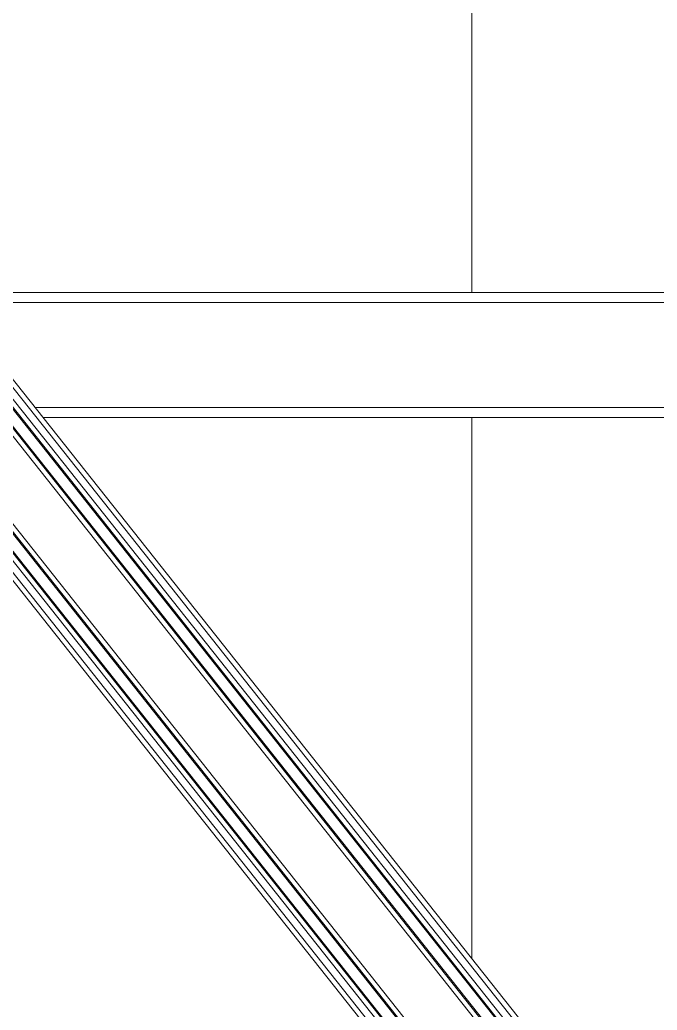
# Model space of a CAD drawing. Header units: millimetres. Extents: x 2179 to 48742, y 3478 to 161002.
# Drawn here: x 24879 to 25390, y 138428 to 139221 of the extents above; entities that cross this region are included whole.
import ezdxf

# ---------------------------------------------------------------- set-up
doc = ezdxf.new("R2010")
doc.units = ezdxf.units.MM
doc.layers.add('0-1', color=7, linetype='Continuous', lineweight=9)
doc.layers.add('2966-1_navrh dispozice stroju-HK_02_dwg-1', color=7, linetype='Continuous', lineweight=9, true_color=0x919191)

# ---------------------------------------------------------------- blocks, each defined once
blk = doc.blocks.new('2966-1_navrh dispozice stroju-HK_02_dwg_SE1158-904148-1NP _ stroje')
at = {"layer": '0-1'}
for p, q in [((-958.5, 1172.25), (-1908.5, 1172.25)), ((-425.15, 1172.25), (-858.5, 1172.25))]:
    blk.add_line(p, q, dxfattribs=at)
blk = doc.blocks.new('2966-1_navrh dispozice stroju-HK_02_dwg_SE1156-904149-1NP _ stroje')
blk.add_blockref('2966-1_navrh dispozice stroju-HK_02_dwg_SE1158-904148-1NP _ stroje', (0, 0))
blk = doc.blocks.new('2966-1_navrh dispozice stroju-HK_02_dwg_SE901-904198-1NP _ stroje')
at = {"layer": '0-1'}
for p, q in [((109.24, 1578.35), (-1752.91, 102.25)), ((109.81, 1577.54), (-1751.33, 102.25)), ((114.75, 1570.49), (-1737.48, 102.25)), ((115.31, 1569.68), (-1735.9, 102.25))]:
    blk.add_line(p, q, dxfattribs=at)
at = {"layer": '0-1', "flags": 128}
for points in [[(-1768.55, 102.25), (103.82, 1586.45), (101.34, 1589.59), (-1774.99, 102.25)], [(-1759.22, 102.25), (107.42, 1581.91), (103.82, 1586.45)], [(-1729.6, 102.25), (118.85, 1567.49), (116.42, 1570.56)], [(-1659.41, 102.25), (145.94, 1533.32), (118.85, 1567.49)], [(-1653.1, 102.25), (148.37, 1530.25), (145.94, 1533.32)], [(-1651.52, 102.25), (148.98, 1529.48), (148.37, 1530.25)], [(-1637.67, 102.25), (154.32, 1522.74), (148.98, 1529.48)], [(-1636.1, 102.25), (154.93, 1521.97), (154.32, 1522.74)], [(-1629.79, 102.25), (157.37, 1518.9), (154.93, 1521.97)], [(-1620.45, 102.25), (160.97, 1514.36), (157.37, 1518.9)], [(-1614.01, 102.25), (163.46, 1511.22), (160.97, 1514.36)]]:
    blk.add_lwpolyline(points, dxfattribs=at)
blk = doc.blocks.new('2966-1_navrh dispozice stroju-HK_02_dwg-876232-1NP _ stroje')
at = {"layer": '0-1'}
for p, q in [((-61970.3, 48826.13), (-62725.8, 47569.28)), ((-62619.5, 47583.07), (-61898.31, 48782.85))]:
    blk.add_line(p, q, dxfattribs=at)
at = {"layer": '0-1', "flags": 128}
blk.add_lwpolyline([(-62735.92, 47567.97), (-61977.16, 48830.25), (-61970.3, 48826.13), (-61898.31, 48782.85), (-61891.45, 48778.73), (-62609.38, 47584.39)], dxfattribs=at)
at = {"rotation": 328.989640494807}
for name in ['2966-1_navrh dispozice stroju-HK_02_dwg_SE1156-904149-1NP _ stroje', '2966-1_navrh dispozice stroju-HK_02_dwg_SE901-904198-1NP _ stroje']:
    blk.add_blockref(name, (-62300.54, 46431.8), dxfattribs=at)

msp = doc.modelspace()

# ---------------------------------------------------------------- block references
at = {"layer": '2966-1_navrh dispozice stroju-HK_02_dwg-1', "rotation": 301.0103595051887}
msp.add_blockref('2966-1_navrh dispozice stroju-HK_02_dwg-876232-1NP _ stroje', (16370.46, 60726.75), dxfattribs=at)

doc.saveas('drawing.dxf')
